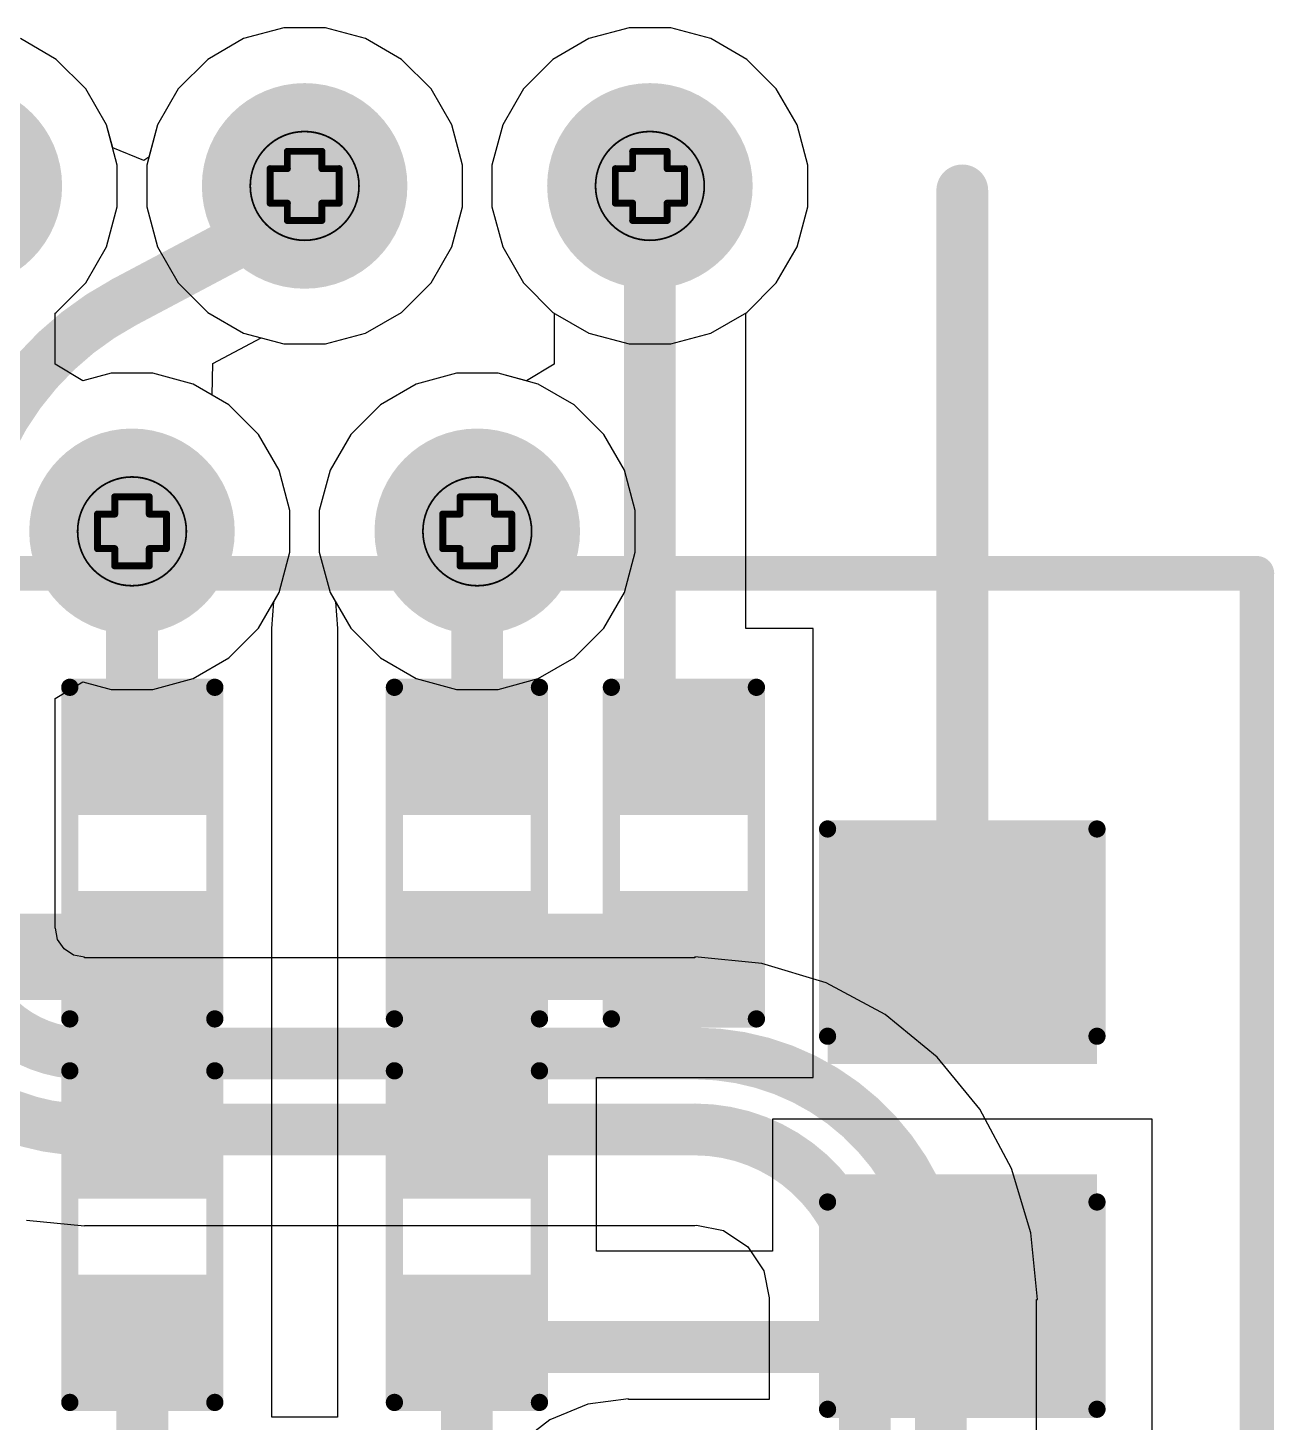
# Model space of a CAD drawing. Header units: inches. Extents: x 0 to 289, y 0 to 168.
# Drawn here: x 82.4 to 91.57, y 63.69 to 73.94 of the extents above; entities that cross this region are included whole.
import ezdxf

# ---------------------------------------------------------------- set-up
doc = ezdxf.new("R2010")
doc.units = ezdxf.units.IN
for name, color, linetype in [('Bottom Layer', 5, 'Continuous'), ('Bottom Overlay', 54, 'Continuous'), ('Bottom Paste', 16, 'Continuous'), ('Bottom Solder', 6, 'Continuous'), ('Dimension', 6, 'Continuous'), ('Drill Drawing', 1, 'Continuous'), ('Multi-Layer', 9, 'Continuous'), ('Pad Holes', 156, 'Continuous'), ('Top Layer', 1, 'Continuous'), ('Top Solder', 216, 'Continuous')]:
    doc.layers.add(name, color=color, linetype=linetype)

# ---------------------------------------------------------------- blocks, each defined once
blk = doc.blocks.new('R___0603_B_27')
at = {"layer": 'Bottom Layer'}
for points in [[(-1.143, -0.4445), (-1.143, 0.4445), (-0.381, 0.4445), (-0.381, -0.4445)], [(0.381, -0.4445), (0.381, 0.4445), (1.143, 0.4445), (1.143, -0.4445)]]:
    blk.add_hatch(color=5, dxfattribs=at).paths.add_polyline_path(points)
at = {"layer": 'Bottom Paste'}
for points in [[(-1.143, -0.4445), (-1.143, 0.4445), (-0.381, 0.4445), (-0.381, -0.4445)], [(0.381, -0.4445), (0.381, 0.4445), (1.143, 0.4445), (1.143, -0.4445)]]:
    blk.add_hatch(color=16, dxfattribs=at).paths.add_polyline_path(points)
at = {"layer": 'Bottom Solder'}
for points in [[(-1.2446, -0.5461), (-1.2446, 0.5461), (-0.2794, 0.5461), (-0.2794, -0.5461)], [(0.2794, -0.5461), (0.2794, 0.5461), (1.2446, 0.5461), (1.2446, -0.5461)]]:
    blk.add_hatch(color=6, dxfattribs=at).paths.add_polyline_path(points)
at = {"layer": 'Bottom Overlay'}
for points in [[(-1.2192, -0.5334, 0.127, 0.127, 0), (-1.2192, 0.5334, 0.127, 0.127, 0)], [(1.2192, 0.5334, 0.127, 0.127, 0), (-1.2192, 0.5334, 0.127, 0.127, 0)], [(1.2192, -0.5334, 0.127, 0.127, 0), (1.2192, 0.5334, 0.127, 0.127, 0)], [(1.2192, -0.5334, 0.127, 0.127, 0), (-1.2192, -0.5334, 0.127, 0.127, 0)]]:
    blk.add_lwpolyline(points, format="xyseb", dxfattribs=at)
for points in [[(-1.25095, 0.5334, 0.0635, 0.0635, 1), (-1.18745, 0.5334, 0.0635, 0.0635, 1)], [(-1.25095, 0.5334, 0.0635, 0.0635, 1), (-1.18745, 0.5334, 0.0635, 0.0635, 1)], [(1.18745, 0.5334, 0.0635, 0.0635, 1), (1.25095, 0.5334, 0.0635, 0.0635, 1)], [(1.18745, 0.5334, 0.0635, 0.0635, 1), (1.25095, 0.5334, 0.0635, 0.0635, 1)], [(-1.25095, -0.5334, 0.0635, 0.0635, 1), (-1.18745, -0.5334, 0.0635, 0.0635, 1)], [(-1.25095, -0.5334, 0.0635, 0.0635, 1), (-1.18745, -0.5334, 0.0635, 0.0635, 1)], [(1.18745, -0.5334, 0.0635, 0.0635, 1), (1.25095, -0.5334, 0.0635, 0.0635, 1)], [(1.18745, -0.5334, 0.0635, 0.0635, 1), (1.25095, -0.5334, 0.0635, 0.0635, 1)]]:
    blk.add_lwpolyline(points, format="xyseb", close=True, dxfattribs=at)
blk = doc.blocks.new('R___0603_B_28')
at = {"layer": 'Bottom Layer'}
for points in [[(-1.143, -0.4445), (-1.143, 0.4445), (-0.381, 0.4445), (-0.381, -0.4445)], [(0.381, -0.4445), (0.381, 0.4445), (1.143, 0.4445), (1.143, -0.4445)]]:
    blk.add_hatch(color=5, dxfattribs=at).paths.add_polyline_path(points)
at = {"layer": 'Bottom Paste'}
for points in [[(-1.143, -0.4445), (-1.143, 0.4445), (-0.381, 0.4445), (-0.381, -0.4445)], [(0.381, -0.4445), (0.381, 0.4445), (1.143, 0.4445), (1.143, -0.4445)]]:
    blk.add_hatch(color=16, dxfattribs=at).paths.add_polyline_path(points)
at = {"layer": 'Bottom Solder'}
for points in [[(-1.2446, -0.5461), (-1.2446, 0.5461), (-0.2794, 0.5461), (-0.2794, -0.5461)], [(0.2794, -0.5461), (0.2794, 0.5461), (1.2446, 0.5461), (1.2446, -0.5461)]]:
    blk.add_hatch(color=6, dxfattribs=at).paths.add_polyline_path(points)
at = {"layer": 'Bottom Overlay'}
for points in [[(-1.2192, -0.5334, 0.127, 0.127, 0), (-1.2192, 0.5334, 0.127, 0.127, 0)], [(1.2192, 0.5334, 0.127, 0.127, 0), (-1.2192, 0.5334, 0.127, 0.127, 0)], [(1.2192, -0.5334, 0.127, 0.127, 0), (1.2192, 0.5334, 0.127, 0.127, 0)], [(1.2192, -0.5334, 0.127, 0.127, 0), (-1.2192, -0.5334, 0.127, 0.127, 0)]]:
    blk.add_lwpolyline(points, format="xyseb", dxfattribs=at)
for points in [[(-1.25095, 0.5334, 0.0635, 0.0635, 1), (-1.18745, 0.5334, 0.0635, 0.0635, 1)], [(-1.25095, 0.5334, 0.0635, 0.0635, 1), (-1.18745, 0.5334, 0.0635, 0.0635, 1)], [(1.18745, 0.5334, 0.0635, 0.0635, 1), (1.25095, 0.5334, 0.0635, 0.0635, 1)], [(1.18745, 0.5334, 0.0635, 0.0635, 1), (1.25095, 0.5334, 0.0635, 0.0635, 1)], [(-1.25095, -0.5334, 0.0635, 0.0635, 1), (-1.18745, -0.5334, 0.0635, 0.0635, 1)], [(-1.25095, -0.5334, 0.0635, 0.0635, 1), (-1.18745, -0.5334, 0.0635, 0.0635, 1)], [(1.18745, -0.5334, 0.0635, 0.0635, 1), (1.25095, -0.5334, 0.0635, 0.0635, 1)], [(1.18745, -0.5334, 0.0635, 0.0635, 1), (1.25095, -0.5334, 0.0635, 0.0635, 1)]]:
    blk.add_lwpolyline(points, format="xyseb", close=True, dxfattribs=at)
blk = doc.blocks.new('R___0603_B_30')
at = {"layer": 'Bottom Layer'}
for points in [[(-1.143, -0.4445), (-1.143, 0.4445), (-0.381, 0.4445), (-0.381, -0.4445)], [(0.381, -0.4445), (0.381, 0.4445), (1.143, 0.4445), (1.143, -0.4445)]]:
    blk.add_hatch(color=5, dxfattribs=at).paths.add_polyline_path(points)
at = {"layer": 'Bottom Paste'}
for points in [[(-1.143, -0.4445), (-1.143, 0.4445), (-0.381, 0.4445), (-0.381, -0.4445)], [(0.381, -0.4445), (0.381, 0.4445), (1.143, 0.4445), (1.143, -0.4445)]]:
    blk.add_hatch(color=16, dxfattribs=at).paths.add_polyline_path(points)
at = {"layer": 'Bottom Solder'}
for points in [[(-1.2446, -0.5461), (-1.2446, 0.5461), (-0.2794, 0.5461), (-0.2794, -0.5461)], [(0.2794, -0.5461), (0.2794, 0.5461), (1.2446, 0.5461), (1.2446, -0.5461)]]:
    blk.add_hatch(color=6, dxfattribs=at).paths.add_polyline_path(points)
at = {"layer": 'Bottom Overlay'}
for points in [[(-1.2192, -0.5334, 0.127, 0.127, 0), (-1.2192, 0.5334, 0.127, 0.127, 0)], [(1.2192, 0.5334, 0.127, 0.127, 0), (-1.2192, 0.5334, 0.127, 0.127, 0)], [(1.2192, -0.5334, 0.127, 0.127, 0), (1.2192, 0.5334, 0.127, 0.127, 0)], [(1.2192, -0.5334, 0.127, 0.127, 0), (-1.2192, -0.5334, 0.127, 0.127, 0)]]:
    blk.add_lwpolyline(points, format="xyseb", dxfattribs=at)
for points in [[(-1.25095, 0.5334, 0.0635, 0.0635, 1), (-1.18745, 0.5334, 0.0635, 0.0635, 1)], [(-1.25095, 0.5334, 0.0635, 0.0635, 1), (-1.18745, 0.5334, 0.0635, 0.0635, 1)], [(1.18745, 0.5334, 0.0635, 0.0635, 1), (1.25095, 0.5334, 0.0635, 0.0635, 1)], [(1.18745, 0.5334, 0.0635, 0.0635, 1), (1.25095, 0.5334, 0.0635, 0.0635, 1)], [(-1.25095, -0.5334, 0.0635, 0.0635, 1), (-1.18745, -0.5334, 0.0635, 0.0635, 1)], [(-1.25095, -0.5334, 0.0635, 0.0635, 1), (-1.18745, -0.5334, 0.0635, 0.0635, 1)], [(1.18745, -0.5334, 0.0635, 0.0635, 1), (1.25095, -0.5334, 0.0635, 0.0635, 1)], [(1.18745, -0.5334, 0.0635, 0.0635, 1), (1.25095, -0.5334, 0.0635, 0.0635, 1)]]:
    blk.add_lwpolyline(points, format="xyseb", close=True, dxfattribs=at)
blk = doc.blocks.new('R___0603_B_40')
at = {"layer": 'Bottom Layer'}
for points in [[(-1.143, -0.4445), (-1.143, 0.4445), (-0.381, 0.4445), (-0.381, -0.4445)], [(0.381, -0.4445), (0.381, 0.4445), (1.143, 0.4445), (1.143, -0.4445)]]:
    blk.add_hatch(color=5, dxfattribs=at).paths.add_polyline_path(points)
at = {"layer": 'Bottom Paste'}
for points in [[(-1.143, -0.4445), (-1.143, 0.4445), (-0.381, 0.4445), (-0.381, -0.4445)], [(0.381, -0.4445), (0.381, 0.4445), (1.143, 0.4445), (1.143, -0.4445)]]:
    blk.add_hatch(color=16, dxfattribs=at).paths.add_polyline_path(points)
at = {"layer": 'Bottom Solder'}
for points in [[(-1.2446, -0.5461), (-1.2446, 0.5461), (-0.2794, 0.5461), (-0.2794, -0.5461)], [(0.2794, -0.5461), (0.2794, 0.5461), (1.2446, 0.5461), (1.2446, -0.5461)]]:
    blk.add_hatch(color=6, dxfattribs=at).paths.add_polyline_path(points)
at = {"layer": 'Bottom Overlay'}
for points in [[(-1.2192, -0.5334, 0.127, 0.127, 0), (-1.2192, 0.5334, 0.127, 0.127, 0)], [(1.2192, 0.5334, 0.127, 0.127, 0), (-1.2192, 0.5334, 0.127, 0.127, 0)], [(1.2192, -0.5334, 0.127, 0.127, 0), (1.2192, 0.5334, 0.127, 0.127, 0)], [(1.2192, -0.5334, 0.127, 0.127, 0), (-1.2192, -0.5334, 0.127, 0.127, 0)]]:
    blk.add_lwpolyline(points, format="xyseb", dxfattribs=at)
for points in [[(-1.25095, 0.5334, 0.0635, 0.0635, 1), (-1.18745, 0.5334, 0.0635, 0.0635, 1)], [(-1.25095, 0.5334, 0.0635, 0.0635, 1), (-1.18745, 0.5334, 0.0635, 0.0635, 1)], [(1.18745, 0.5334, 0.0635, 0.0635, 1), (1.25095, 0.5334, 0.0635, 0.0635, 1)], [(1.18745, 0.5334, 0.0635, 0.0635, 1), (1.25095, 0.5334, 0.0635, 0.0635, 1)], [(-1.25095, -0.5334, 0.0635, 0.0635, 1), (-1.18745, -0.5334, 0.0635, 0.0635, 1)], [(-1.25095, -0.5334, 0.0635, 0.0635, 1), (-1.18745, -0.5334, 0.0635, 0.0635, 1)], [(1.18745, -0.5334, 0.0635, 0.0635, 1), (1.25095, -0.5334, 0.0635, 0.0635, 1)], [(1.18745, -0.5334, 0.0635, 0.0635, 1), (1.25095, -0.5334, 0.0635, 0.0635, 1)]]:
    blk.add_lwpolyline(points, format="xyseb", close=True, dxfattribs=at)
blk = doc.blocks.new('R___0603_B_41')
at = {"layer": 'Bottom Layer'}
for points in [[(-1.143, -0.4445), (-1.143, 0.4445), (-0.381, 0.4445), (-0.381, -0.4445)], [(0.381, -0.4445), (0.381, 0.4445), (1.143, 0.4445), (1.143, -0.4445)]]:
    blk.add_hatch(color=5, dxfattribs=at).paths.add_polyline_path(points)
at = {"layer": 'Bottom Paste'}
for points in [[(-1.143, -0.4445), (-1.143, 0.4445), (-0.381, 0.4445), (-0.381, -0.4445)], [(0.381, -0.4445), (0.381, 0.4445), (1.143, 0.4445), (1.143, -0.4445)]]:
    blk.add_hatch(color=16, dxfattribs=at).paths.add_polyline_path(points)
at = {"layer": 'Bottom Solder'}
for points in [[(-1.2446, -0.5461), (-1.2446, 0.5461), (-0.2794, 0.5461), (-0.2794, -0.5461)], [(0.2794, -0.5461), (0.2794, 0.5461), (1.2446, 0.5461), (1.2446, -0.5461)]]:
    blk.add_hatch(color=6, dxfattribs=at).paths.add_polyline_path(points)
at = {"layer": 'Bottom Overlay'}
for points in [[(1.2192, 0.5334, 0.127, 0.127, 0), (-1.2192, 0.5334, 0.127, 0.127, 0)], [(-1.2192, -0.5334, 0.127, 0.127, 0), (-1.2192, 0.5334, 0.127, 0.127, 0)], [(1.2192, -0.5334, 0.127, 0.127, 0), (1.2192, 0.5334, 0.127, 0.127, 0)], [(1.2192, -0.5334, 0.127, 0.127, 0), (-1.2192, -0.5334, 0.127, 0.127, 0)]]:
    blk.add_lwpolyline(points, format="xyseb", dxfattribs=at)
for points in [[(-1.25095, 0.5334, 0.0635, 0.0635, 1), (-1.18745, 0.5334, 0.0635, 0.0635, 1)], [(-1.25095, 0.5334, 0.0635, 0.0635, 1), (-1.18745, 0.5334, 0.0635, 0.0635, 1)], [(1.18745, 0.5334, 0.0635, 0.0635, 1), (1.25095, 0.5334, 0.0635, 0.0635, 1)], [(1.18745, 0.5334, 0.0635, 0.0635, 1), (1.25095, 0.5334, 0.0635, 0.0635, 1)], [(-1.25095, -0.5334, 0.0635, 0.0635, 1), (-1.18745, -0.5334, 0.0635, 0.0635, 1)], [(-1.25095, -0.5334, 0.0635, 0.0635, 1), (-1.18745, -0.5334, 0.0635, 0.0635, 1)], [(1.18745, -0.5334, 0.0635, 0.0635, 1), (1.25095, -0.5334, 0.0635, 0.0635, 1)], [(1.18745, -0.5334, 0.0635, 0.0635, 1), (1.25095, -0.5334, 0.0635, 0.0635, 1)]]:
    blk.add_lwpolyline(points, format="xyseb", close=True, dxfattribs=at)
blk = doc.blocks.new('NE8FBV_C5_LED_54')
at = {"layer": 'Bottom Layer'}
h = blk.add_hatch(color=5, dxfattribs=at)
edge = h.paths.add_edge_path()
edge.add_arc((-0.325, -1.36), 0.654, 0, 360)
h = blk.add_hatch(color=5, dxfattribs=at)
edge = h.paths.add_edge_path()
edge.add_arc((2.215, -1.36), 0.654, 0, 360)
h = blk.add_hatch(color=5, dxfattribs=at)
edge = h.paths.add_edge_path()
edge.add_arc((4.755, -1.36), 0.654, 0, 360)
h = blk.add_hatch(color=5, dxfattribs=at)
edge = h.paths.add_edge_path()
edge.add_arc((0.945, -3.9), 0.654, 0, 360)
h = blk.add_hatch(color=5, dxfattribs=at)
edge = h.paths.add_edge_path()
edge.add_arc((3.485, -3.9), 0.654, 0, 360)
at = {"layer": 'Bottom Solder'}
h = blk.add_hatch(color=6, dxfattribs=at)
edge = h.paths.add_edge_path()
edge.add_arc((-0.325, -1.36), 0.756, 0, 360)
h = blk.add_hatch(color=6, dxfattribs=at)
edge = h.paths.add_edge_path()
edge.add_arc((2.215, -1.36), 0.756, 0, 360)
h = blk.add_hatch(color=6, dxfattribs=at)
edge = h.paths.add_edge_path()
edge.add_arc((4.755, -1.36), 0.756, 0, 360)
h = blk.add_hatch(color=6, dxfattribs=at)
edge = h.paths.add_edge_path()
edge.add_arc((0.945, -3.9), 0.756, 0, 360)
h = blk.add_hatch(color=6, dxfattribs=at)
edge = h.paths.add_edge_path()
edge.add_arc((3.485, -3.9), 0.756, 0, 360)
at = {"layer": 'Multi-Layer'}
h = blk.add_hatch(color=9, dxfattribs=at)
edge = h.paths.add_edge_path()
edge.add_arc((-0.325, -1.36), 0.654, 0, 360)
h = blk.add_hatch(color=9, dxfattribs=at)
edge = h.paths.add_edge_path()
edge.add_arc((2.215, -1.36), 0.654, 0, 360)
h = blk.add_hatch(color=9, dxfattribs=at)
edge = h.paths.add_edge_path()
edge.add_arc((4.755, -1.36), 0.654, 0, 360)
h = blk.add_hatch(color=9, dxfattribs=at)
edge = h.paths.add_edge_path()
edge.add_arc((0.945, -3.9), 0.654, 0, 360)
h = blk.add_hatch(color=9, dxfattribs=at)
edge = h.paths.add_edge_path()
edge.add_arc((3.485, -3.9), 0.654, 0, 360)
at = {"layer": 'Pad Holes'}
h = blk.add_hatch(color=7, dxfattribs=at)
edge = h.paths.add_edge_path()
edge.add_arc((2.215, -1.36), 0.4, 0, 360)
h = blk.add_hatch(color=7, dxfattribs=at)
edge = h.paths.add_edge_path()
edge.add_arc((4.755, -1.36), 0.4, 0, 360)
h = blk.add_hatch(color=7, dxfattribs=at)
edge = h.paths.add_edge_path()
edge.add_arc((0.945, -3.9), 0.4, 0, 360)
h = blk.add_hatch(color=7, dxfattribs=at)
edge = h.paths.add_edge_path()
edge.add_arc((3.485, -3.9), 0.4, 0, 360)
at = {"layer": 'Top Layer'}
h = blk.add_hatch(color=1, dxfattribs=at)
edge = h.paths.add_edge_path()
edge.add_arc((-0.325, -1.36), 0.654, 0, 360)
h = blk.add_hatch(color=1, dxfattribs=at)
edge = h.paths.add_edge_path()
edge.add_arc((2.215, -1.36), 0.654, 0, 360)
h = blk.add_hatch(color=1, dxfattribs=at)
edge = h.paths.add_edge_path()
edge.add_arc((4.755, -1.36), 0.654, 0, 360)
h = blk.add_hatch(color=1, dxfattribs=at)
edge = h.paths.add_edge_path()
edge.add_arc((0.945, -3.9), 0.654, 0, 360)
h = blk.add_hatch(color=1, dxfattribs=at)
edge = h.paths.add_edge_path()
edge.add_arc((3.485, -3.9), 0.654, 0, 360)
at = {"layer": 'Top Solder'}
h = blk.add_hatch(color=216, dxfattribs=at)
edge = h.paths.add_edge_path()
edge.add_arc((-0.325, -1.36), 0.756, 0, 360)
h = blk.add_hatch(color=216, dxfattribs=at)
edge = h.paths.add_edge_path()
edge.add_arc((2.215, -1.36), 0.756, 0, 360)
h = blk.add_hatch(color=216, dxfattribs=at)
edge = h.paths.add_edge_path()
edge.add_arc((4.755, -1.36), 0.756, 0, 360)
h = blk.add_hatch(color=216, dxfattribs=at)
edge = h.paths.add_edge_path()
edge.add_arc((0.945, -3.9), 0.756, 0, 360)
h = blk.add_hatch(color=216, dxfattribs=at)
edge = h.paths.add_edge_path()
edge.add_arc((3.485, -3.9), 0.756, 0, 360)
blk = doc.blocks.new('C___1206_B_60')
at = {"layer": 'Bottom Layer'}
for points in [[(-2.032, 0.889), (-0.508, 0.889), (-0.508, -0.889), (-2.032, -0.889)], [(0.508, 0.889), (2.032, 0.889), (2.032, -0.889), (0.508, -0.889)]]:
    blk.add_hatch(color=5, dxfattribs=at).paths.add_polyline_path(points)
at = {"layer": 'Bottom Paste'}
for points in [[(-2.032, 0.889), (-0.508, 0.889), (-0.508, -0.889), (-2.032, -0.889)], [(0.508, 0.889), (2.032, 0.889), (2.032, -0.889), (0.508, -0.889)]]:
    blk.add_hatch(color=16, dxfattribs=at).paths.add_polyline_path(points)
at = {"layer": 'Bottom Solder'}
for points in [[(-2.134, 0.991), (-0.406, 0.991), (-0.406, -0.991), (-2.134, -0.991)], [(0.406, 0.991), (2.134, 0.991), (2.134, -0.991), (0.406, -0.991)]]:
    blk.add_hatch(color=6, dxfattribs=at).paths.add_polyline_path(points)
at = {"layer": 'Bottom Overlay'}
for points in [[(-0.61, 0.991, 0.127, 0.127, 0), (-2.134, 0.991, 0.127, 0.127, 0)], [(-2.134, -0.991, 0.127, 0.127, 0), (-2.134, 0.991, 0.127, 0.127, 0)], [(2.134, 0.991, 0.127, 0.127, 0), (0.61, 0.991, 0.127, 0.127, 0)], [(2.134, -0.991, 0.127, 0.127, 0), (2.134, 0.991, 0.127, 0.127, 0)], [(-0.61, -0.991, 0.127, 0.127, 0), (-2.134, -0.991, 0.127, 0.127, 0)], [(2.134, -0.991, 0.127, 0.127, 0), (0.61, -0.991, 0.127, 0.127, 0)]]:
    blk.add_lwpolyline(points, format="xyseb", dxfattribs=at)
for points in [[(-2.165, 0.991, 0.0635, 0.0635, 1), (-2.102, 0.991, 0.0635, 0.0635, 1)], [(-2.165, 0.991, 0.0635, 0.0635, 1), (-2.102, 0.991, 0.0635, 0.0635, 1)], [(-0.641, 0.991, 0.0635, 0.0635, 1), (-0.578, 0.991, 0.0635, 0.0635, 1)], [(0.578, 0.991, 0.0635, 0.0635, 1), (0.641, 0.991, 0.0635, 0.0635, 1)], [(2.102, 0.991, 0.0635, 0.0635, 1), (2.165, 0.991, 0.0635, 0.0635, 1)], [(2.102, 0.991, 0.0635, 0.0635, 1), (2.165, 0.991, 0.0635, 0.0635, 1)], [(-2.165, -0.991, 0.0635, 0.0635, 1), (-2.102, -0.991, 0.0635, 0.0635, 1)], [(-2.165, -0.991, 0.0635, 0.0635, 1), (-2.102, -0.991, 0.0635, 0.0635, 1)], [(-0.641, -0.991, 0.0635, 0.0635, 1), (-0.578, -0.991, 0.0635, 0.0635, 1)], [(0.578, -0.991, 0.0635, 0.0635, 1), (0.641, -0.991, 0.0635, 0.0635, 1)], [(2.102, -0.991, 0.0635, 0.0635, 1), (2.165, -0.991, 0.0635, 0.0635, 1)], [(2.102, -0.991, 0.0635, 0.0635, 1), (2.165, -0.991, 0.0635, 0.0635, 1)]]:
    blk.add_lwpolyline(points, format="xyseb", close=True, dxfattribs=at)

msp = doc.modelspace()

# ---------------------------------------------------------------- linework, layer by layer
at = {"layer": 'Bottom Layer'}
for p, q in [((84.282, 73.937), (83.986, 73.858)), ((84.588, 73.937), (84.282, 73.937)), ((84.884, 73.858), (84.588, 73.937)), ((86.822, 73.937), (86.526, 73.858)), ((87.128, 73.937), (86.822, 73.937)), ((87.424, 73.858), (87.128, 73.937)), ((82.608, 73.705), (82.344, 73.858)), ((83.986, 73.858), (83.722, 73.705)), ((85.148, 73.705), (84.884, 73.858)), ((86.526, 73.858), (86.262, 73.705)), ((87.688, 73.705), (87.424, 73.858)), ((82.825, 73.488), (82.608, 73.705)), ((83.722, 73.705), (83.505, 73.488)), ((85.365, 73.488), (85.148, 73.705)), ((86.262, 73.705), (86.045, 73.488)), ((87.905, 73.488), (87.688, 73.705)), ((82.978, 73.224), (82.825, 73.488)), ((83.505, 73.488), (83.352, 73.224)), ((85.518, 73.224), (85.365, 73.488)), ((86.045, 73.488), (85.892, 73.224)), ((88.058, 73.224), (87.905, 73.488)), ((83.057, 72.928), (82.978, 73.224)), ((83.352, 73.224), (83.273, 72.928)), ((85.597, 72.928), (85.518, 73.224)), ((85.892, 73.224), (85.813, 72.928)), ((88.137, 72.928), (88.058, 73.224)), ((83.057, 72.622), (83.057, 72.928)), ((83.273, 72.928), (83.273, 72.622)), ((85.597, 72.622), (85.597, 72.928)), ((85.813, 72.928), (85.813, 72.622)), ((88.137, 72.622), (88.137, 72.928)), ((82.978, 72.326), (83.057, 72.622)), ((83.273, 72.622), (83.352, 72.326)), ((85.518, 72.326), (85.597, 72.622)), ((85.813, 72.622), (85.892, 72.326)), ((88.058, 72.326), (88.137, 72.622)), ((82.825, 72.062), (82.978, 72.326)), ((83.352, 72.326), (83.505, 72.062)), ((85.365, 72.062), (85.518, 72.326)), ((85.892, 72.326), (86.045, 72.062)), ((87.905, 72.062), (88.058, 72.326)), ((82.608, 71.845), (82.825, 72.062)), ((83.505, 72.062), (83.722, 71.845)), ((85.148, 71.845), (85.365, 72.062)), ((86.045, 72.062), (86.262, 71.845)), ((87.688, 71.845), (87.905, 72.062)), ((82.6, 71.84), (82.608, 71.845)), ((82.6, 71.465), (82.6, 71.84)), ((83.722, 71.845), (83.986, 71.692)), ((84.884, 71.692), (85.148, 71.845)), ((86.262, 71.845), (86.27, 71.84)), ((86.27, 71.84), (86.27, 71.465)), ((87.68, 71.84), (87.688, 71.845)), ((87.68, 69.52), (87.68, 71.84)), ((83.986, 71.692), (84.282, 71.613)), ((84.588, 71.613), (84.884, 71.692)), ((84.282, 71.613), (84.588, 71.613)), ((82.803, 71.341), (82.6, 71.465)), ((86.27, 71.465), (86.067, 71.341)), ((83.012, 71.397), (82.803, 71.341)), ((83.318, 71.397), (83.012, 71.397)), ((83.614, 71.318), (83.318, 71.397)), ((85.552, 71.397), (85.256, 71.318)), ((85.858, 71.397), (85.552, 71.397)), ((86.067, 71.341), (85.858, 71.397)), ((83.878, 71.165), (83.614, 71.318)), ((85.256, 71.318), (84.992, 71.165)), ((84.095, 70.948), (83.878, 71.165)), ((84.992, 71.165), (84.775, 70.948)), ((84.248, 70.684), (84.095, 70.948)), ((84.775, 70.948), (84.622, 70.684)), ((84.327, 70.388), (84.248, 70.684)), ((84.622, 70.684), (84.543, 70.388)), ((84.327, 70.082), (84.327, 70.388)), ((84.543, 70.388), (84.543, 70.082)), ((84.248, 69.786), (84.327, 70.082)), ((84.543, 70.082), (84.622, 69.786)), ((84.194, 69.52), (84.208, 69.717)), ((84.208, 69.717), (84.248, 69.786)), ((84.622, 69.786), (84.662, 69.717)), ((84.662, 69.717), (84.676, 69.52)), ((84.194, 67.742), (84.194, 69.52)), ((84.194, 69.52), (84.194, 69.52)), ((84.194, 69.52), (84.194, 69.52)), ((84.676, 69.52), (84.676, 69.52)), ((84.676, 69.52), (84.676, 69.52)), ((84.676, 69.52), (84.676, 67.742)), ((88.177, 69.52), (87.68, 69.52)), ((88.177, 67.742), (88.177, 69.52)), ((84.194, 66.218), (84.194, 67.742)), ((84.676, 67.742), (84.676, 66.218)), ((88.177, 66.218), (88.177, 67.742)), ((84.194, 64.922), (84.194, 66.218)), ((84.676, 66.218), (84.676, 64.922)), ((86.581, 64.941), (86.581, 66.218)), ((86.581, 66.218), (88.177, 66.218)), ((90.67, 65.913), (87.876, 65.913)), ((87.876, 65.913), (87.876, 64.941)), ((90.67, 63.373), (90.67, 65.913)), ((84.194, 63.722), (84.194, 64.922)), ((84.676, 64.922), (84.676, 63.722)), ((87.876, 64.941), (86.581, 64.941)), ((84.676, 63.722), (84.194, 63.722))]:
    msp.add_line(p, q, dxfattribs=at)
for points in [[(86.975, 68.631, 0.381, 0.381, 0), (86.975, 72.775, 0.381, 0.381, 0)], [(89.273, 67.183, 0.381, 0.381, 0), (89.273, 72.742, 0.381, 0.381, 0)], [(83.165, 68.707, 0.381, 0.381, 0), (83.165, 70.235, 0.381, 0.381, 0)], [(85.705, 68.707, 0.381, 0.381, 0), (85.705, 70.235, 0.381, 0.381, 0)], [(83.165, 68.707, 0.381, 0.381, 0), (83.241, 68.631, 0.381, 0.381, 0)], [(85.629, 68.631, 0.381, 0.381, 0), (85.705, 68.707, 0.381, 0.381, 0)], [(81.895, 67.107, 0.635, 0.635, 0), (83.241, 67.107, 0.635, 0.635, 0)], [(83.241, 65.761, 0.635, 0.635, 0), (83.241, 67.107, 0.635, 0.635, 0)], [(85.629, 67.107, 0.635, 0.635, 0), (86.975, 67.107, 0.635, 0.635, 0)], [(85.629, 65.761, 0.635, 0.635, 0), (85.629, 67.107, 0.635, 0.635, 0)], [(88.773, 64.643, 0.381, 0.381, -0.414214), (88.367, 64.237, 0.381, 0.381, 0)], [(83.241, 63.017, 0.381, 0.381, 0), (83.241, 64.237, 0.381, 0.381, 0)], [(85.629, 64.237, 0.381, 0.381, 0), (88.367, 64.237, 0.381, 0.381, 0)], [(85.629, 63.017, 0.381, 0.381, 0), (85.629, 64.237, 0.381, 0.381, 0)]]:
    msp.add_lwpolyline(points, format="xyseb", dxfattribs=at)
for points in [[(86.88, 72.775, 0.191, 0.191, 1), (87.07, 72.775, 0.191, 0.191, 1)], [(89.178, 72.742, 0.191, 0.191, 1), (89.368, 72.742, 0.191, 0.191, 1)], [(83.07, 70.235, 0.191, 0.191, 1), (83.26, 70.235, 0.191, 0.191, 1)], [(85.61, 70.235, 0.191, 0.191, 1), (85.8, 70.235, 0.191, 0.191, 1)], [(83.07, 68.707, 0.191, 0.191, 1), (83.26, 68.707, 0.191, 0.191, 1)], [(83.07, 68.707, 0.191, 0.191, 1), (83.26, 68.707, 0.191, 0.191, 1)], [(85.61, 68.707, 0.191, 0.191, 1), (85.8, 68.707, 0.191, 0.191, 1)], [(85.61, 68.707, 0.191, 0.191, 1), (85.8, 68.707, 0.191, 0.191, 1)], [(83.146, 68.631, 0.191, 0.191, 1), (83.336, 68.631, 0.191, 0.191, 1)], [(85.534, 68.631, 0.191, 0.191, 1), (85.724, 68.631, 0.191, 0.191, 1)], [(86.88, 68.631, 0.191, 0.191, 1), (87.07, 68.631, 0.191, 0.191, 1)], [(83.082, 67.107, 0.318, 0.318, 1), (83.4, 67.107, 0.318, 0.318, 1)], [(83.082, 67.107, 0.318, 0.318, 1), (83.4, 67.107, 0.318, 0.318, 1)], [(85.47, 67.107, 0.318, 0.318, 1), (85.788, 67.107, 0.318, 0.318, 1)], [(85.47, 67.107, 0.318, 0.318, 1), (85.788, 67.107, 0.318, 0.318, 1)], [(86.816, 67.107, 0.318, 0.318, 1), (87.134, 67.107, 0.318, 0.318, 1)], [(89.178, 67.183, 0.191, 0.191, 1), (89.368, 67.183, 0.191, 0.191, 1)], [(83.082, 65.761, 0.318, 0.318, 1), (83.4, 65.761, 0.318, 0.318, 1)], [(85.47, 65.761, 0.318, 0.318, 1), (85.788, 65.761, 0.318, 0.318, 1)], [(88.678, 64.643, 0.191, 0.191, 1), (88.868, 64.643, 0.191, 0.191, 1)], [(83.146, 64.237, 0.191, 0.191, 1), (83.336, 64.237, 0.191, 0.191, 1)], [(85.534, 64.237, 0.191, 0.191, 1), (85.724, 64.237, 0.191, 0.191, 1)], [(85.534, 64.237, 0.191, 0.191, 1), (85.724, 64.237, 0.191, 0.191, 1)], [(88.271, 64.237, 0.191, 0.191, 1), (88.462, 64.237, 0.191, 0.191, 1)], [(88.271, 64.237, 0.191, 0.191, 1), (88.462, 64.237, 0.191, 0.191, 1)]]:
    msp.add_lwpolyline(points, format="xyseb", close=True, dxfattribs=at)
at = {"layer": 'Bottom Overlay'}
for points in [[(79.07, 69.926, 0.254, 0.254, 0), (91.44, 69.926, 0.254, 0.254, 0)], [(91.44, 59.08, 0.254, 0.254, 0), (91.44, 69.926, 0.254, 0.254, 0)]]:
    msp.add_lwpolyline(points, format="xyseb", dxfattribs=at)
msp.add_lwpolyline([(91.376, 69.926, 0.127, 0.127, 1), (91.504, 69.926, 0.127, 0.127, 1)], format="xyseb", close=True, dxfattribs=at)
msp.add_lwpolyline([(91.376, 69.926, 0.127, 0.127, 1), (91.504, 69.926, 0.127, 0.127, 1)], format="xyseb", close=True, dxfattribs=at)
at = {"layer": 'Dimension'}
for points in [[(84.835, 72.775, 0.0127, 0.0127, 1), (84.035, 72.775, 0.0127, 0.0127, 1)], [(87.375, 72.775, 0.0127, 0.0127, 1), (86.575, 72.775, 0.0127, 0.0127, 1)], [(84.032, 72.775, 0.00635, 0.00635, 1), (84.038, 72.775, 0.00635, 0.00635, 1)], [(84.832, 72.775, 0.00635, 0.00635, 1), (84.838, 72.775, 0.00635, 0.00635, 1)], [(86.572, 72.775, 0.00635, 0.00635, 1), (86.578, 72.775, 0.00635, 0.00635, 1)], [(87.372, 72.775, 0.00635, 0.00635, 1), (87.378, 72.775, 0.00635, 0.00635, 1)], [(83.565, 70.235, 0.0127, 0.0127, 1), (82.765, 70.235, 0.0127, 0.0127, 1)], [(86.105, 70.235, 0.0127, 0.0127, 1), (85.305, 70.235, 0.0127, 0.0127, 1)], [(82.762, 70.235, 0.00635, 0.00635, 1), (82.768, 70.235, 0.00635, 0.00635, 1)], [(83.562, 70.235, 0.00635, 0.00635, 1), (83.568, 70.235, 0.00635, 0.00635, 1)], [(85.302, 70.235, 0.00635, 0.00635, 1), (85.308, 70.235, 0.00635, 0.00635, 1)], [(86.102, 70.235, 0.00635, 0.00635, 1), (86.108, 70.235, 0.00635, 0.00635, 1)]]:
    msp.add_lwpolyline(points, format="xyseb", close=True, dxfattribs=at)
at = {"layer": 'Drill Drawing'}
for points in [[(84.308, 72.902, 0.0508, 0.0508, 0), (84.308, 73.029, 0.0508, 0.0508, 0)], [(84.308, 73.029, 0.0508, 0.0508, 0), (84.562, 73.029, 0.0508, 0.0508, 0)], [(84.562, 72.902, 0.0508, 0.0508, 0), (84.562, 73.029, 0.0508, 0.0508, 0)], [(86.848, 72.902, 0.0508, 0.0508, 0), (86.848, 73.029, 0.0508, 0.0508, 0)], [(86.848, 73.029, 0.0508, 0.0508, 0), (87.102, 73.029, 0.0508, 0.0508, 0)], [(87.102, 72.902, 0.0508, 0.0508, 0), (87.102, 73.029, 0.0508, 0.0508, 0)], [(84.181, 72.648, 0.0508, 0.0508, 0), (84.181, 72.902, 0.0508, 0.0508, 0)], [(84.181, 72.902, 0.0508, 0.0508, 0), (84.308, 72.902, 0.0508, 0.0508, 0)], [(84.562, 72.902, 0.0508, 0.0508, 0), (84.689, 72.902, 0.0508, 0.0508, 0)], [(84.689, 72.648, 0.0508, 0.0508, 0), (84.689, 72.902, 0.0508, 0.0508, 0)], [(86.721, 72.648, 0.0508, 0.0508, 0), (86.721, 72.902, 0.0508, 0.0508, 0)], [(86.721, 72.902, 0.0508, 0.0508, 0), (86.848, 72.902, 0.0508, 0.0508, 0)], [(87.102, 72.902, 0.0508, 0.0508, 0), (87.229, 72.902, 0.0508, 0.0508, 0)], [(87.229, 72.648, 0.0508, 0.0508, 0), (87.229, 72.902, 0.0508, 0.0508, 0)], [(84.181, 72.648, 0.0508, 0.0508, 0), (84.308, 72.648, 0.0508, 0.0508, 0)], [(84.308, 72.521, 0.0508, 0.0508, 0), (84.308, 72.648, 0.0508, 0.0508, 0)], [(84.562, 72.648, 0.0508, 0.0508, 0), (84.689, 72.648, 0.0508, 0.0508, 0)], [(84.562, 72.521, 0.0508, 0.0508, 0), (84.562, 72.648, 0.0508, 0.0508, 0)], [(86.721, 72.648, 0.0508, 0.0508, 0), (86.848, 72.648, 0.0508, 0.0508, 0)], [(86.848, 72.521, 0.0508, 0.0508, 0), (86.848, 72.648, 0.0508, 0.0508, 0)], [(87.102, 72.648, 0.0508, 0.0508, 0), (87.229, 72.648, 0.0508, 0.0508, 0)], [(87.102, 72.521, 0.0508, 0.0508, 0), (87.102, 72.648, 0.0508, 0.0508, 0)], [(84.308, 72.521, 0.0508, 0.0508, 0), (84.562, 72.521, 0.0508, 0.0508, 0)], [(86.848, 72.521, 0.0508, 0.0508, 0), (87.102, 72.521, 0.0508, 0.0508, 0)], [(83.038, 70.362, 0.0508, 0.0508, 0), (83.038, 70.489, 0.0508, 0.0508, 0)], [(83.038, 70.489, 0.0508, 0.0508, 0), (83.292, 70.489, 0.0508, 0.0508, 0)], [(83.292, 70.362, 0.0508, 0.0508, 0), (83.292, 70.489, 0.0508, 0.0508, 0)], [(85.578, 70.362, 0.0508, 0.0508, 0), (85.578, 70.489, 0.0508, 0.0508, 0)], [(85.578, 70.489, 0.0508, 0.0508, 0), (85.832, 70.489, 0.0508, 0.0508, 0)], [(85.832, 70.362, 0.0508, 0.0508, 0), (85.832, 70.489, 0.0508, 0.0508, 0)], [(82.911, 70.108, 0.0508, 0.0508, 0), (82.911, 70.362, 0.0508, 0.0508, 0)], [(82.911, 70.362, 0.0508, 0.0508, 0), (83.038, 70.362, 0.0508, 0.0508, 0)], [(83.292, 70.362, 0.0508, 0.0508, 0), (83.419, 70.362, 0.0508, 0.0508, 0)], [(83.419, 70.108, 0.0508, 0.0508, 0), (83.419, 70.362, 0.0508, 0.0508, 0)], [(85.451, 70.108, 0.0508, 0.0508, 0), (85.451, 70.362, 0.0508, 0.0508, 0)], [(85.451, 70.362, 0.0508, 0.0508, 0), (85.578, 70.362, 0.0508, 0.0508, 0)], [(85.832, 70.362, 0.0508, 0.0508, 0), (85.959, 70.362, 0.0508, 0.0508, 0)], [(85.959, 70.108, 0.0508, 0.0508, 0), (85.959, 70.362, 0.0508, 0.0508, 0)], [(82.911, 70.108, 0.0508, 0.0508, 0), (83.038, 70.108, 0.0508, 0.0508, 0)], [(83.038, 69.981, 0.0508, 0.0508, 0), (83.038, 70.108, 0.0508, 0.0508, 0)], [(83.292, 70.108, 0.0508, 0.0508, 0), (83.419, 70.108, 0.0508, 0.0508, 0)], [(83.292, 69.981, 0.0508, 0.0508, 0), (83.292, 70.108, 0.0508, 0.0508, 0)], [(85.451, 70.108, 0.0508, 0.0508, 0), (85.578, 70.108, 0.0508, 0.0508, 0)], [(85.578, 69.981, 0.0508, 0.0508, 0), (85.578, 70.108, 0.0508, 0.0508, 0)], [(85.832, 70.108, 0.0508, 0.0508, 0), (85.959, 70.108, 0.0508, 0.0508, 0)], [(85.832, 69.981, 0.0508, 0.0508, 0), (85.832, 70.108, 0.0508, 0.0508, 0)], [(83.038, 69.981, 0.0508, 0.0508, 0), (83.292, 69.981, 0.0508, 0.0508, 0)], [(85.578, 69.981, 0.0508, 0.0508, 0), (85.832, 69.981, 0.0508, 0.0508, 0)]]:
    msp.add_lwpolyline(points, format="xyseb", dxfattribs=at)
for points in [[(84.295, 73.029, 0.0254, 0.0254, 1), (84.321, 73.029, 0.0254, 0.0254, 1)], [(84.295, 73.029, 0.0254, 0.0254, 1), (84.321, 73.029, 0.0254, 0.0254, 1)], [(84.549, 73.029, 0.0254, 0.0254, 1), (84.575, 73.029, 0.0254, 0.0254, 1)], [(84.549, 73.029, 0.0254, 0.0254, 1), (84.575, 73.029, 0.0254, 0.0254, 1)], [(86.835, 73.029, 0.0254, 0.0254, 1), (86.861, 73.029, 0.0254, 0.0254, 1)], [(86.835, 73.029, 0.0254, 0.0254, 1), (86.861, 73.029, 0.0254, 0.0254, 1)], [(87.089, 73.029, 0.0254, 0.0254, 1), (87.115, 73.029, 0.0254, 0.0254, 1)], [(87.089, 73.029, 0.0254, 0.0254, 1), (87.115, 73.029, 0.0254, 0.0254, 1)], [(84.168, 72.902, 0.0254, 0.0254, 1), (84.194, 72.902, 0.0254, 0.0254, 1)], [(84.168, 72.902, 0.0254, 0.0254, 1), (84.194, 72.902, 0.0254, 0.0254, 1)], [(84.295, 72.902, 0.0254, 0.0254, 1), (84.321, 72.902, 0.0254, 0.0254, 1)], [(84.295, 72.902, 0.0254, 0.0254, 1), (84.321, 72.902, 0.0254, 0.0254, 1)], [(84.549, 72.902, 0.0254, 0.0254, 1), (84.575, 72.902, 0.0254, 0.0254, 1)], [(84.549, 72.902, 0.0254, 0.0254, 1), (84.575, 72.902, 0.0254, 0.0254, 1)], [(84.676, 72.902, 0.0254, 0.0254, 1), (84.702, 72.902, 0.0254, 0.0254, 1)], [(84.676, 72.902, 0.0254, 0.0254, 1), (84.702, 72.902, 0.0254, 0.0254, 1)], [(86.708, 72.902, 0.0254, 0.0254, 1), (86.734, 72.902, 0.0254, 0.0254, 1)], [(86.708, 72.902, 0.0254, 0.0254, 1), (86.734, 72.902, 0.0254, 0.0254, 1)], [(86.835, 72.902, 0.0254, 0.0254, 1), (86.861, 72.902, 0.0254, 0.0254, 1)], [(86.835, 72.902, 0.0254, 0.0254, 1), (86.861, 72.902, 0.0254, 0.0254, 1)], [(87.089, 72.902, 0.0254, 0.0254, 1), (87.115, 72.902, 0.0254, 0.0254, 1)], [(87.089, 72.902, 0.0254, 0.0254, 1), (87.115, 72.902, 0.0254, 0.0254, 1)], [(87.216, 72.902, 0.0254, 0.0254, 1), (87.242, 72.902, 0.0254, 0.0254, 1)], [(87.216, 72.902, 0.0254, 0.0254, 1), (87.242, 72.902, 0.0254, 0.0254, 1)], [(84.168, 72.648, 0.0254, 0.0254, 1), (84.194, 72.648, 0.0254, 0.0254, 1)], [(84.168, 72.648, 0.0254, 0.0254, 1), (84.194, 72.648, 0.0254, 0.0254, 1)], [(84.295, 72.648, 0.0254, 0.0254, 1), (84.321, 72.648, 0.0254, 0.0254, 1)], [(84.295, 72.648, 0.0254, 0.0254, 1), (84.321, 72.648, 0.0254, 0.0254, 1)], [(84.549, 72.648, 0.0254, 0.0254, 1), (84.575, 72.648, 0.0254, 0.0254, 1)], [(84.549, 72.648, 0.0254, 0.0254, 1), (84.575, 72.648, 0.0254, 0.0254, 1)], [(84.676, 72.648, 0.0254, 0.0254, 1), (84.702, 72.648, 0.0254, 0.0254, 1)], [(84.676, 72.648, 0.0254, 0.0254, 1), (84.702, 72.648, 0.0254, 0.0254, 1)], [(86.708, 72.648, 0.0254, 0.0254, 1), (86.734, 72.648, 0.0254, 0.0254, 1)], [(86.708, 72.648, 0.0254, 0.0254, 1), (86.734, 72.648, 0.0254, 0.0254, 1)], [(86.835, 72.648, 0.0254, 0.0254, 1), (86.861, 72.648, 0.0254, 0.0254, 1)], [(86.835, 72.648, 0.0254, 0.0254, 1), (86.861, 72.648, 0.0254, 0.0254, 1)], [(87.089, 72.648, 0.0254, 0.0254, 1), (87.115, 72.648, 0.0254, 0.0254, 1)], [(87.089, 72.648, 0.0254, 0.0254, 1), (87.115, 72.648, 0.0254, 0.0254, 1)], [(87.216, 72.648, 0.0254, 0.0254, 1), (87.242, 72.648, 0.0254, 0.0254, 1)], [(87.216, 72.648, 0.0254, 0.0254, 1), (87.242, 72.648, 0.0254, 0.0254, 1)], [(84.295, 72.521, 0.0254, 0.0254, 1), (84.321, 72.521, 0.0254, 0.0254, 1)], [(84.295, 72.521, 0.0254, 0.0254, 1), (84.321, 72.521, 0.0254, 0.0254, 1)], [(84.549, 72.521, 0.0254, 0.0254, 1), (84.575, 72.521, 0.0254, 0.0254, 1)], [(84.549, 72.521, 0.0254, 0.0254, 1), (84.575, 72.521, 0.0254, 0.0254, 1)], [(86.835, 72.521, 0.0254, 0.0254, 1), (86.861, 72.521, 0.0254, 0.0254, 1)], [(86.835, 72.521, 0.0254, 0.0254, 1), (86.861, 72.521, 0.0254, 0.0254, 1)], [(87.089, 72.521, 0.0254, 0.0254, 1), (87.115, 72.521, 0.0254, 0.0254, 1)], [(87.089, 72.521, 0.0254, 0.0254, 1), (87.115, 72.521, 0.0254, 0.0254, 1)], [(83.025, 70.489, 0.0254, 0.0254, 1), (83.051, 70.489, 0.0254, 0.0254, 1)], [(83.025, 70.489, 0.0254, 0.0254, 1), (83.051, 70.489, 0.0254, 0.0254, 1)], [(83.279, 70.489, 0.0254, 0.0254, 1), (83.305, 70.489, 0.0254, 0.0254, 1)], [(83.279, 70.489, 0.0254, 0.0254, 1), (83.305, 70.489, 0.0254, 0.0254, 1)], [(85.565, 70.489, 0.0254, 0.0254, 1), (85.591, 70.489, 0.0254, 0.0254, 1)], [(85.565, 70.489, 0.0254, 0.0254, 1), (85.591, 70.489, 0.0254, 0.0254, 1)], [(85.819, 70.489, 0.0254, 0.0254, 1), (85.845, 70.489, 0.0254, 0.0254, 1)], [(85.819, 70.489, 0.0254, 0.0254, 1), (85.845, 70.489, 0.0254, 0.0254, 1)], [(82.898, 70.362, 0.0254, 0.0254, 1), (82.924, 70.362, 0.0254, 0.0254, 1)], [(82.898, 70.362, 0.0254, 0.0254, 1), (82.924, 70.362, 0.0254, 0.0254, 1)], [(83.025, 70.362, 0.0254, 0.0254, 1), (83.051, 70.362, 0.0254, 0.0254, 1)], [(83.025, 70.362, 0.0254, 0.0254, 1), (83.051, 70.362, 0.0254, 0.0254, 1)], [(83.279, 70.362, 0.0254, 0.0254, 1), (83.305, 70.362, 0.0254, 0.0254, 1)], [(83.279, 70.362, 0.0254, 0.0254, 1), (83.305, 70.362, 0.0254, 0.0254, 1)], [(83.406, 70.362, 0.0254, 0.0254, 1), (83.432, 70.362, 0.0254, 0.0254, 1)], [(83.406, 70.362, 0.0254, 0.0254, 1), (83.432, 70.362, 0.0254, 0.0254, 1)], [(85.438, 70.362, 0.0254, 0.0254, 1), (85.464, 70.362, 0.0254, 0.0254, 1)], [(85.438, 70.362, 0.0254, 0.0254, 1), (85.464, 70.362, 0.0254, 0.0254, 1)], [(85.565, 70.362, 0.0254, 0.0254, 1), (85.591, 70.362, 0.0254, 0.0254, 1)], [(85.565, 70.362, 0.0254, 0.0254, 1), (85.591, 70.362, 0.0254, 0.0254, 1)], [(85.819, 70.362, 0.0254, 0.0254, 1), (85.845, 70.362, 0.0254, 0.0254, 1)], [(85.819, 70.362, 0.0254, 0.0254, 1), (85.845, 70.362, 0.0254, 0.0254, 1)], [(85.946, 70.362, 0.0254, 0.0254, 1), (85.972, 70.362, 0.0254, 0.0254, 1)], [(85.946, 70.362, 0.0254, 0.0254, 1), (85.972, 70.362, 0.0254, 0.0254, 1)], [(82.898, 70.108, 0.0254, 0.0254, 1), (82.924, 70.108, 0.0254, 0.0254, 1)], [(82.898, 70.108, 0.0254, 0.0254, 1), (82.924, 70.108, 0.0254, 0.0254, 1)], [(83.025, 70.108, 0.0254, 0.0254, 1), (83.051, 70.108, 0.0254, 0.0254, 1)], [(83.025, 70.108, 0.0254, 0.0254, 1), (83.051, 70.108, 0.0254, 0.0254, 1)], [(83.279, 70.108, 0.0254, 0.0254, 1), (83.305, 70.108, 0.0254, 0.0254, 1)], [(83.279, 70.108, 0.0254, 0.0254, 1), (83.305, 70.108, 0.0254, 0.0254, 1)], [(83.406, 70.108, 0.0254, 0.0254, 1), (83.432, 70.108, 0.0254, 0.0254, 1)], [(83.406, 70.108, 0.0254, 0.0254, 1), (83.432, 70.108, 0.0254, 0.0254, 1)], [(85.438, 70.108, 0.0254, 0.0254, 1), (85.464, 70.108, 0.0254, 0.0254, 1)], [(85.438, 70.108, 0.0254, 0.0254, 1), (85.464, 70.108, 0.0254, 0.0254, 1)], [(85.565, 70.108, 0.0254, 0.0254, 1), (85.591, 70.108, 0.0254, 0.0254, 1)], [(85.565, 70.108, 0.0254, 0.0254, 1), (85.591, 70.108, 0.0254, 0.0254, 1)], [(85.819, 70.108, 0.0254, 0.0254, 1), (85.845, 70.108, 0.0254, 0.0254, 1)], [(85.819, 70.108, 0.0254, 0.0254, 1), (85.845, 70.108, 0.0254, 0.0254, 1)], [(85.946, 70.108, 0.0254, 0.0254, 1), (85.972, 70.108, 0.0254, 0.0254, 1)], [(85.946, 70.108, 0.0254, 0.0254, 1), (85.972, 70.108, 0.0254, 0.0254, 1)], [(83.025, 69.981, 0.0254, 0.0254, 1), (83.051, 69.981, 0.0254, 0.0254, 1)], [(83.025, 69.981, 0.0254, 0.0254, 1), (83.051, 69.981, 0.0254, 0.0254, 1)], [(83.279, 69.981, 0.0254, 0.0254, 1), (83.305, 69.981, 0.0254, 0.0254, 1)], [(83.279, 69.981, 0.0254, 0.0254, 1), (83.305, 69.981, 0.0254, 0.0254, 1)], [(85.565, 69.981, 0.0254, 0.0254, 1), (85.591, 69.981, 0.0254, 0.0254, 1)], [(85.565, 69.981, 0.0254, 0.0254, 1), (85.591, 69.981, 0.0254, 0.0254, 1)], [(85.819, 69.981, 0.0254, 0.0254, 1), (85.845, 69.981, 0.0254, 0.0254, 1)], [(85.819, 69.981, 0.0254, 0.0254, 1), (85.845, 69.981, 0.0254, 0.0254, 1)]]:
    msp.add_lwpolyline(points, format="xyseb", close=True, dxfattribs=at)
at = {"layer": 'Top Layer'}
for p, q in [((84.282, 73.937), (83.986, 73.858)), ((84.588, 73.937), (84.282, 73.937)), ((84.884, 73.858), (84.588, 73.937)), ((86.822, 73.937), (86.526, 73.858)), ((87.128, 73.937), (86.822, 73.937)), ((87.424, 73.858), (87.128, 73.937)), ((82.608, 73.705), (82.344, 73.858)), ((83.986, 73.858), (83.722, 73.705)), ((85.148, 73.705), (84.884, 73.858)), ((86.526, 73.858), (86.262, 73.705)), ((87.688, 73.705), (87.424, 73.858)), ((82.825, 73.488), (82.608, 73.705)), ((83.722, 73.705), (83.505, 73.488)), ((85.365, 73.488), (85.148, 73.705)), ((86.262, 73.705), (86.045, 73.488)), ((87.905, 73.488), (87.688, 73.705)), ((82.978, 73.224), (82.825, 73.488)), ((83.505, 73.488), (83.352, 73.224)), ((85.518, 73.224), (85.365, 73.488)), ((86.045, 73.488), (85.892, 73.224)), ((88.058, 73.224), (87.905, 73.488)), ((83.023, 73.054), (82.978, 73.224)), ((83.352, 73.224), (83.289, 72.986)), ((85.597, 72.928), (85.518, 73.224)), ((85.892, 73.224), (85.813, 72.928)), ((88.137, 72.928), (88.058, 73.224)), ((83.251, 72.963), (83.023, 73.054)), ((83.289, 72.986), (83.251, 72.963)), ((85.597, 72.622), (85.597, 72.928)), ((85.813, 72.928), (85.813, 72.622)), ((88.137, 72.622), (88.137, 72.928)), ((85.518, 72.326), (85.597, 72.622)), ((85.813, 72.622), (85.892, 72.326)), ((88.058, 72.326), (88.137, 72.622)), ((85.365, 72.062), (85.518, 72.326)), ((85.892, 72.326), (86.045, 72.062)), ((87.905, 72.062), (88.058, 72.326)), ((85.148, 71.845), (85.365, 72.062)), ((86.045, 72.062), (86.262, 71.845)), ((87.688, 71.845), (87.905, 72.062)), ((84.884, 71.692), (85.148, 71.845)), ((86.262, 71.845), (86.526, 71.692)), ((87.424, 71.692), (87.688, 71.845)), ((84.588, 71.613), (84.884, 71.692)), ((86.526, 71.692), (86.822, 71.613)), ((87.128, 71.613), (87.424, 71.692)), ((83.759, 71.468), (84.116, 71.658)), ((84.116, 71.658), (84.282, 71.613)), ((84.282, 71.613), (84.588, 71.613)), ((86.822, 71.613), (87.128, 71.613)), ((83.755, 71.236), (83.759, 71.468)), ((85.552, 71.397), (85.256, 71.318)), ((85.858, 71.397), (85.552, 71.397)), ((86.154, 71.318), (85.858, 71.397)), ((85.256, 71.318), (84.992, 71.165)), ((86.418, 71.165), (86.154, 71.318)), ((83.878, 71.165), (83.755, 71.236)), ((84.095, 70.948), (83.878, 71.165)), ((84.992, 71.165), (84.775, 70.948)), ((86.635, 70.948), (86.418, 71.165)), ((84.248, 70.684), (84.095, 70.948)), ((84.775, 70.948), (84.622, 70.684)), ((86.788, 70.684), (86.635, 70.948)), ((84.327, 70.388), (84.248, 70.684)), ((84.622, 70.684), (84.543, 70.388)), ((86.867, 70.388), (86.788, 70.684)), ((84.327, 70.082), (84.327, 70.388)), ((84.543, 70.388), (84.543, 70.082)), ((86.867, 70.082), (86.867, 70.388)), ((84.248, 69.786), (84.327, 70.082)), ((84.543, 70.082), (84.622, 69.786)), ((86.788, 69.786), (86.867, 70.082)), ((84.095, 69.522), (84.248, 69.786)), ((84.622, 69.786), (84.775, 69.522)), ((86.635, 69.522), (86.788, 69.786)), ((83.878, 69.305), (84.095, 69.522)), ((84.775, 69.522), (84.992, 69.305)), ((86.418, 69.305), (86.635, 69.522)), ((83.614, 69.152), (83.878, 69.305)), ((84.992, 69.305), (85.256, 69.152)), ((86.154, 69.152), (86.418, 69.305)), ((82.6, 69.005), (82.803, 69.129)), ((82.803, 69.129), (83.012, 69.073)), ((83.318, 69.073), (83.614, 69.152)), ((85.256, 69.152), (85.552, 69.073)), ((85.858, 69.073), (86.154, 69.152)), ((82.6, 67.317), (82.6, 69.005)), ((83.012, 69.073), (83.318, 69.073)), ((85.552, 69.073), (85.858, 69.073)), ((82.602, 67.317), (82.6, 67.317)), ((82.618, 67.235), (82.602, 67.317)), ((82.665, 67.165), (82.618, 67.235)), ((82.734, 67.119), (82.665, 67.165)), ((82.816, 67.103), (82.734, 67.119)), ((82.816, 67.1), (82.816, 67.103)), ((87.306, 67.1), (82.816, 67.1)), ((87.798, 67.058), (87.306, 67.106)), ((87.306, 67.106), (87.306, 67.1)), ((88.271, 66.914), (87.798, 67.058)), ((88.706, 66.682), (88.271, 66.914)), ((89.088, 66.368), (88.706, 66.682)), ((89.401, 65.987), (89.088, 66.368)), ((89.634, 65.551), (89.401, 65.987)), ((89.777, 65.078), (89.634, 65.551)), ((82.389, 65.17), (82.816, 65.128)), ((82.816, 65.128), (82.816, 65.132)), ((82.816, 65.132), (87.306, 65.132)), ((87.306, 65.132), (87.318, 65.134)), ((87.318, 65.134), (87.517, 65.094)), ((87.517, 65.094), (87.695, 64.975)), ((89.826, 64.587), (89.777, 65.078)), ((87.695, 64.975), (87.814, 64.797)), ((87.814, 64.797), (87.853, 64.599)), ((87.853, 64.599), (87.852, 64.587)), ((87.852, 64.587), (87.852, 63.852)), ((89.82, 59.587), (89.82, 64.587)), ((89.82, 64.587), (89.826, 64.587)), ((86.518, 63.816), (86.24, 63.701)), ((86.817, 63.856), (86.518, 63.816)), ((86.817, 63.852), (86.817, 63.856)), ((87.852, 63.852), (86.817, 63.852)), ((86.24, 63.701), (86.001, 63.518))]:
    msp.add_line(p, q, dxfattribs=at)
for points in [[(84.398, 72.655, 0.381, 0.381, 0), (84.435, 72.775, 0.381, 0.381, 0)], [(84.291, 72.548, 0.381, 0.381, 0), (84.398, 72.655, 0.381, 0.381, 0)], [(83.111, 71.922, 0.381, 0.381, 0), (84.291, 72.548, 0.381, 0.381, 0)], [(81.895, 69.9, 0.381, 0.381, -0.277471), (83.111, 71.922, 0.381, 0.381, 0)], [(82.816, 65.837, 0.381, 0.381, -0.414214), (81.336, 67.317, 0.381, 0.381, 0)], [(82.816, 66.396, 0.381, 0.381, -0.414214), (81.895, 67.317, 0.381, 0.381, 0)], [(82.816, 66.396, 0.381, 0.381, 0), (87.306, 66.396, 0.381, 0.381, 0)], [(87.306, 66.396, 0.381, 0.381, -0.414214), (89.115, 64.587, 0.381, 0.381, 0)], [(82.816, 65.837, 0.381, 0.381, 0), (87.306, 65.837, 0.381, 0.381, 0)], [(87.306, 65.837, 0.381, 0.381, -0.414214), (88.556, 64.587, 0.381, 0.381, 0)], [(88.554, 64.671, 0.381, 0.381, -0.016898), (88.556, 64.587, 0.381, 0.381, 0)], [(88.556, 63.592, 0.381, 0.381, 0), (88.556, 64.587, 0.381, 0.381, 0)], [(89.115, 59.587, 0.381, 0.381, 0), (89.115, 64.587, 0.381, 0.381, 0)], [(88.556, 63.592, 0.381, 0.381, -0.414214), (88.112, 63.147, 0.381, 0.381, 0)]]:
    msp.add_lwpolyline(points, format="xyseb", dxfattribs=at)
for points in [[(84.34, 72.775, 0.191, 0.191, 1), (84.53, 72.775, 0.191, 0.191, 1)], [(84.303, 72.655, 0.191, 0.191, 1), (84.493, 72.655, 0.191, 0.191, 1)], [(84.303, 72.655, 0.191, 0.191, 1), (84.493, 72.655, 0.191, 0.191, 1)], [(84.195, 72.548, 0.191, 0.191, 1), (84.386, 72.548, 0.191, 0.191, 1)], [(84.195, 72.548, 0.191, 0.191, 1), (84.386, 72.548, 0.191, 0.191, 1)], [(83.015, 71.922, 0.191, 0.191, 1), (83.206, 71.922, 0.191, 0.191, 1)], [(83.015, 71.922, 0.191, 0.191, 1), (83.206, 71.922, 0.191, 0.191, 1)], [(82.721, 66.396, 0.191, 0.191, 1), (82.911, 66.396, 0.191, 0.191, 1)], [(82.721, 66.396, 0.191, 0.191, 1), (82.911, 66.396, 0.191, 0.191, 1)], [(87.211, 66.396, 0.191, 0.191, 1), (87.402, 66.396, 0.191, 0.191, 1)], [(87.211, 66.396, 0.191, 0.191, 1), (87.402, 66.396, 0.191, 0.191, 1)], [(82.721, 65.837, 0.191, 0.191, 1), (82.911, 65.837, 0.191, 0.191, 1)], [(82.721, 65.837, 0.191, 0.191, 1), (82.911, 65.837, 0.191, 0.191, 1)], [(87.211, 65.837, 0.191, 0.191, 1), (87.402, 65.837, 0.191, 0.191, 1)], [(87.211, 65.837, 0.191, 0.191, 1), (87.402, 65.837, 0.191, 0.191, 1)], [(88.458, 64.671, 0.191, 0.191, 1), (88.649, 64.671, 0.191, 0.191, 1)], [(88.461, 64.587, 0.191, 0.191, 1), (88.652, 64.587, 0.191, 0.191, 1)], [(88.461, 64.587, 0.191, 0.191, 1), (88.652, 64.587, 0.191, 0.191, 1)], [(88.461, 64.587, 0.191, 0.191, 1), (88.652, 64.587, 0.191, 0.191, 1)], [(89.02, 64.587, 0.191, 0.191, 1), (89.21, 64.587, 0.191, 0.191, 1)], [(89.02, 64.587, 0.191, 0.191, 1), (89.21, 64.587, 0.191, 0.191, 1)], [(88.461, 63.592, 0.191, 0.191, 1), (88.652, 63.592, 0.191, 0.191, 1)], [(88.461, 63.592, 0.191, 0.191, 1), (88.652, 63.592, 0.191, 0.191, 1)]]:
    msp.add_lwpolyline(points, format="xyseb", close=True, dxfattribs=at)

# ---------------------------------------------------------------- block references
msp.add_blockref('NE8FBV_C5_LED_54', (82.22, 74.135))
at = {"rotation": 270}
for name, p in [('R___0603_B_40', (83.241, 67.869)), ('R___0603_B_30', (85.629, 67.869)), ('R___0603_B_27', (87.225, 67.869)), ('C___1206_B_60', (89.273, 65.913)), ('R___0603_B_41', (83.241, 65.049)), ('R___0603_B_28', (85.629, 65.049))]:
    msp.add_blockref(name, p, dxfattribs=at)

doc.saveas('drawing.dxf')
